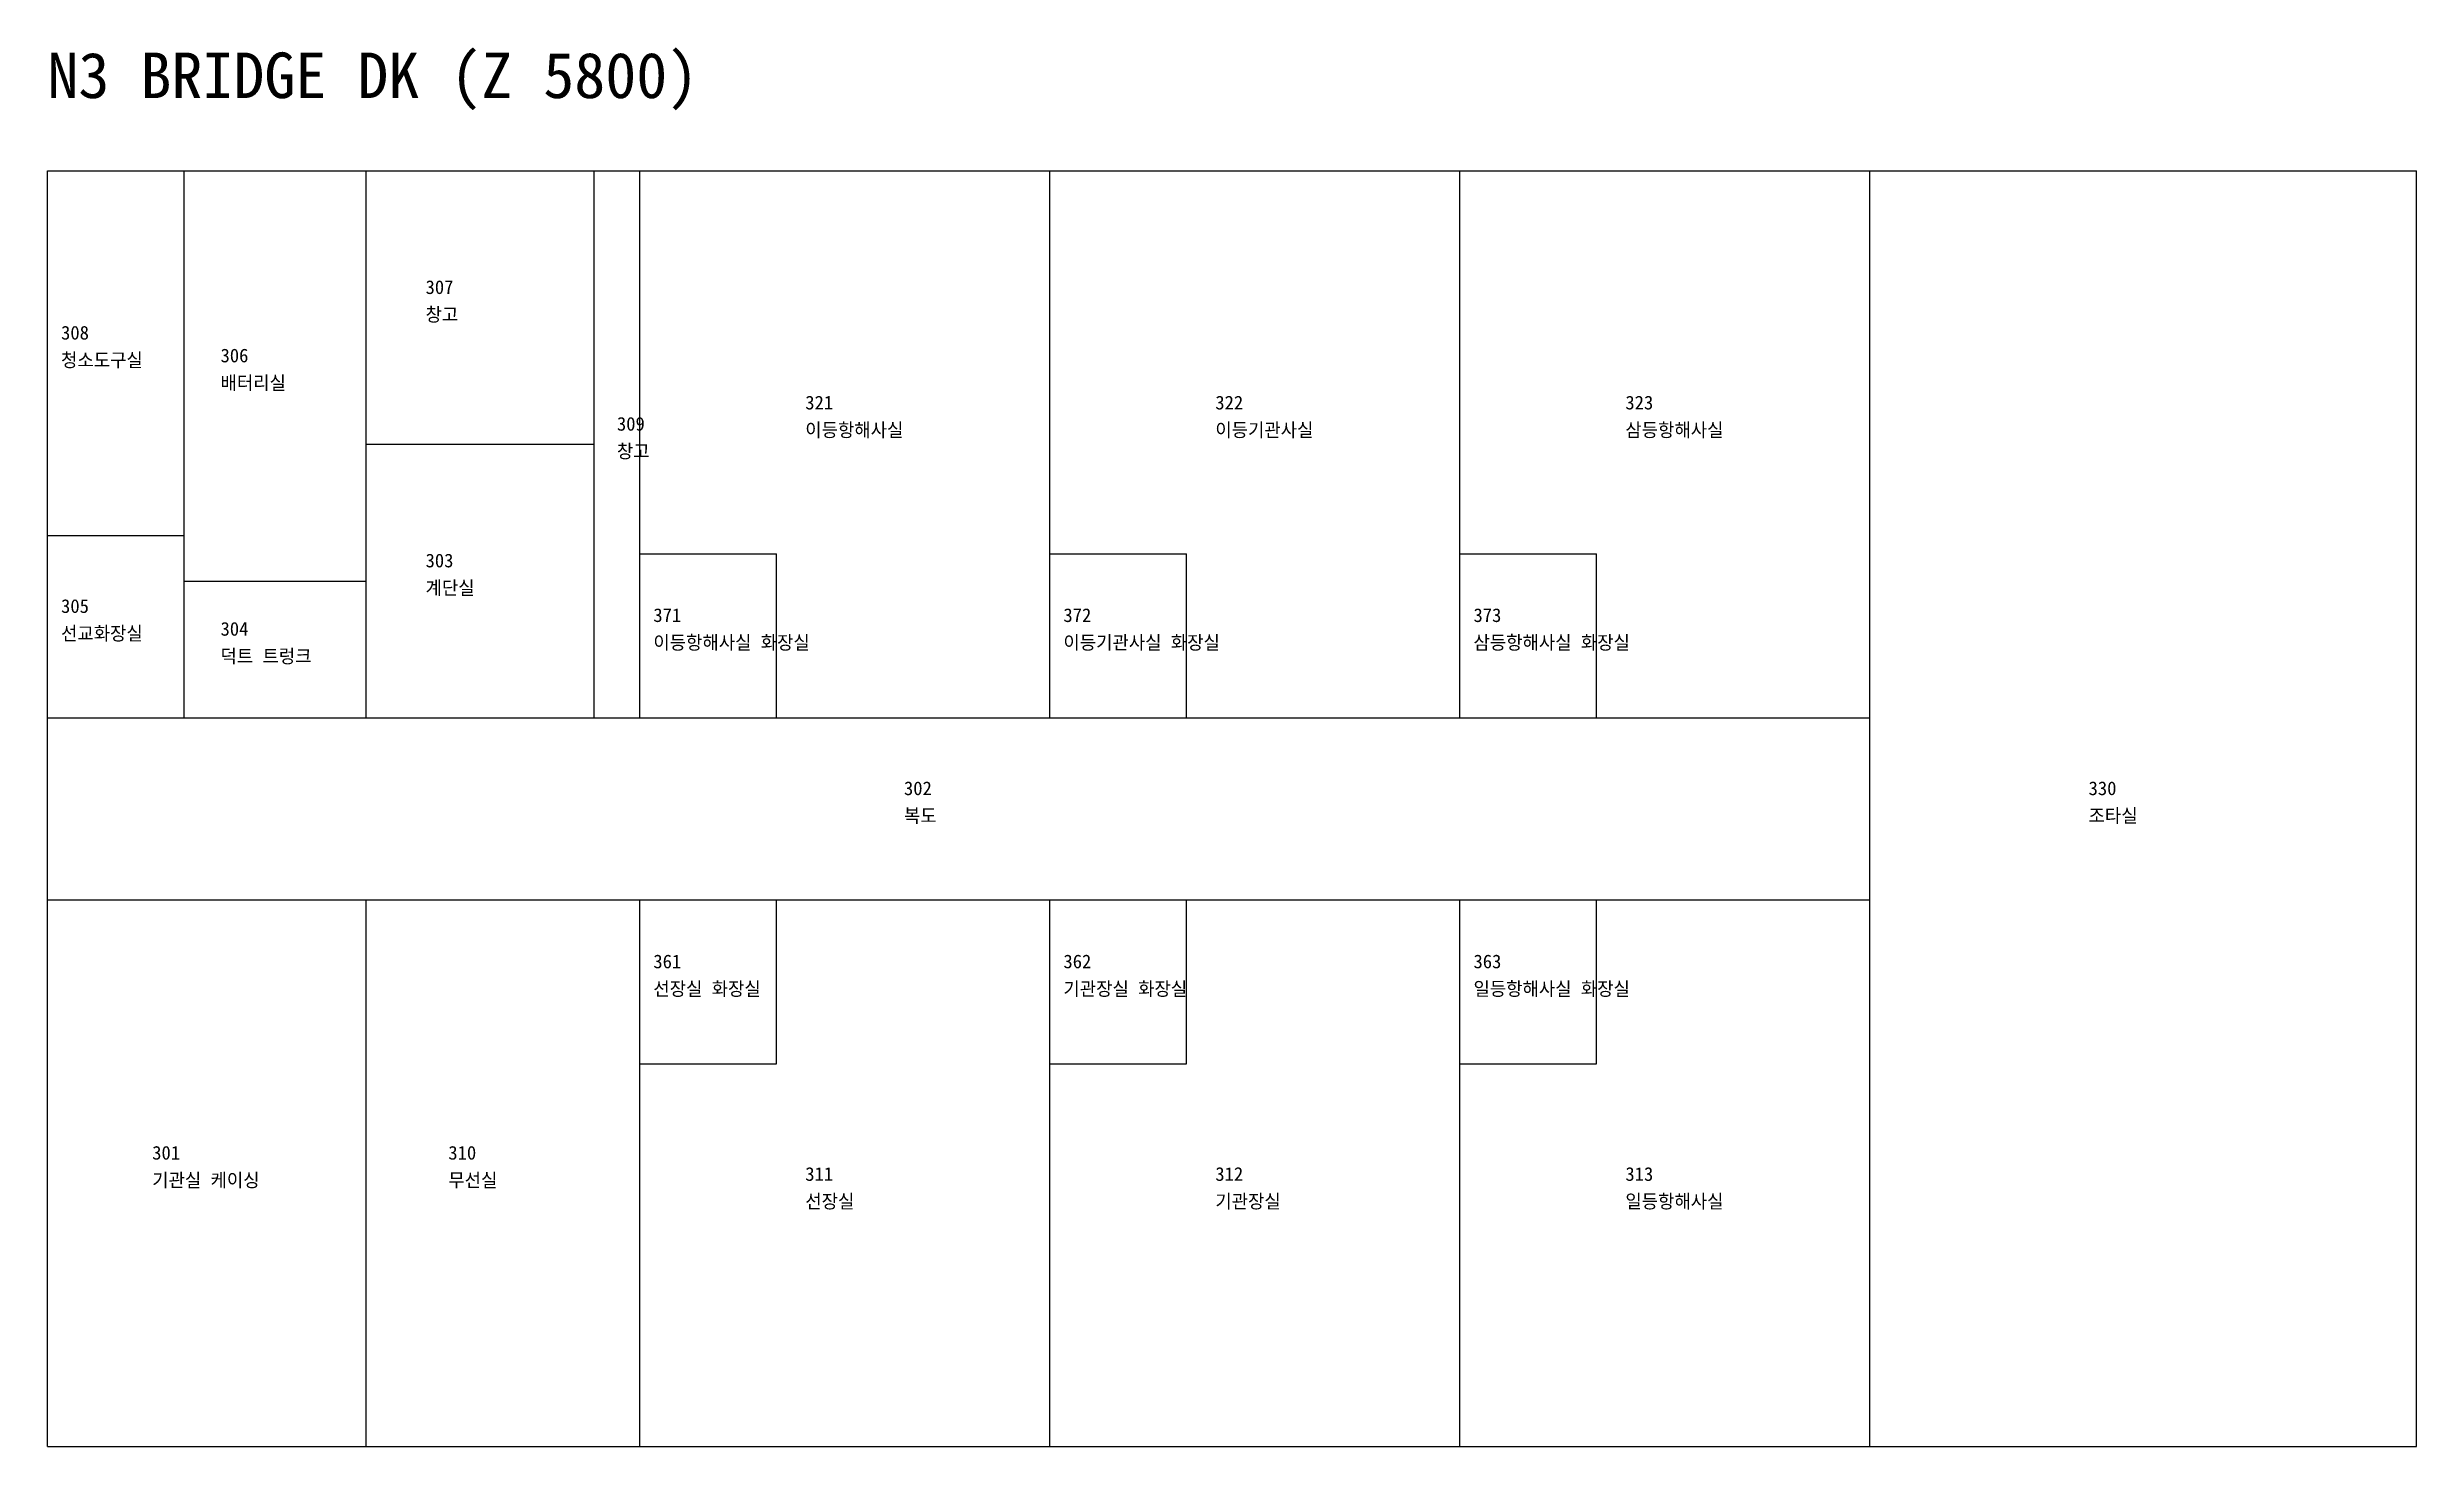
# Model space of a CAD drawing. Header units: millimetres. Extents: x 0 to 26000, y 0 to 15356.
import ezdxf

# ---------------------------------------------------------------- set-up
doc = ezdxf.new("R2010")
doc.units = ezdxf.units.MM
for name, color, linetype in [('DECK_OUTLINE', 7, 'CONTINUOUS'), ('ROOM', 3, 'CONTINUOUS'), ('ROOM_NAME', 5, 'CONTINUOUS'), ('ROOM_NO', 1, 'CONTINUOUS'), ('TITLE', 2, 'CONTINUOUS')]:
    doc.layers.add(name, color=color, linetype=linetype)

msp = doc.modelspace()

# ---------------------------------------------------------------- linework, layer by layer
at = {"layer": 'DECK_OUTLINE'}
for p, q in [((0, 14000), (26000, 14000)), ((0, 0), (0, 14000)), ((26000, 0), (26000, 14000)), ((0, 0), (26000, 0))]:
    msp.add_line(p, q, dxfattribs=at)
at = {"layer": 'ROOM'}
for p, q in [((1500, 8000), (1500, 14000)), ((3500, 8000), (3500, 14000)), ((6000, 8000), (6000, 14000)), ((6500, 8000), (6500, 14000)), ((11000, 8000), (11000, 14000)), ((15500, 8000), (15500, 14000)), ((20000, 0), (20000, 14000)), ((3500, 11000), (6000, 11000)), ((0, 10000), (1500, 10000)), ((6500, 9800), (8000, 9800)), ((8000, 8000), (8000, 9800)), ((11000, 9800), (12500, 9800)), ((12500, 8000), (12500, 9800)), ((15500, 9800), (17000, 9800)), ((17000, 8000), (17000, 9800)), ((1500, 9500), (3500, 9500)), ((0, 8000), (20000, 8000)), ((0, 6000), (20000, 6000)), ((3500, 0), (3500, 6000)), ((6500, 0), (6500, 6000)), ((8000, 4200), (8000, 6000)), ((11000, 0), (11000, 6000)), ((12500, 4200), (12500, 6000)), ((15500, 0), (15500, 6000)), ((17000, 4200), (17000, 6000)), ((6500, 4200), (8000, 4200)), ((11000, 4200), (12500, 4200)), ((15500, 4200), (17000, 4200))]:
    msp.add_line(p, q, dxfattribs=at)

# ---------------------------------------------------------------- texts
at = {"layer": 'ROOM_NAME'}
for s, p in [('창고', (4150, 12350)), ('청소도구실', (150, 11850)), ('배터리실', (1900, 11600)), ('이등항해사실', (8317, 11083)), ('이등기관사실', (12817, 11083)), ('삼등항해사실', (17317, 11083)), ('창고', (6250, 10850)), ('계단실', (4150, 9350)), ('선교화장실', (150, 8850)), ('이등항해사실 화장실', (6650, 8750)), ('이등기관사실 화장실', (11150, 8750)), ('삼등항해사실 화장실', (15650, 8750)), ('덕트 트렁크', (1900, 8600)), ('복도', (9400, 6850)), ('조타실', (22400, 6850)), ('선장실 화장실', (6650, 4950)), ('기관장실 화장실', (11150, 4950)), ('일등항해사실 화장실', (15650, 4950)), ('기관실 케이싱', (1150, 2850)), ('무선실', (4400, 2850)), ('선장실', (8317, 2617)), ('기관장실', (12817, 2617)), ('일등항해사실', (17317, 2617))]:
    msp.add_text(s, height=150, dxfattribs=at).set_placement(p)
at = {"layer": 'ROOM_NO'}
for s, p in [('307', (4150, 12650)), ('308', (150, 12150)), ('306', (1900, 11900)), ('321', (8317, 11383)), ('322', (12817, 11383)), ('323', (17317, 11383)), ('309', (6250, 11150)), ('303', (4150, 9650)), ('305', (150, 9150)), ('371', (6650, 9050)), ('372', (11150, 9050)), ('373', (15650, 9050)), ('304', (1900, 8900)), ('302', (9400, 7150)), ('330', (22400, 7150)), ('361', (6650, 5250)), ('362', (11150, 5250)), ('363', (15650, 5250)), ('301', (1150, 3150)), ('310', (4400, 3150)), ('311', (8317, 2917)), ('312', (12817, 2917)), ('313', (17317, 2917))]:
    msp.add_text(s, height=150, dxfattribs=at).set_placement(p)
at = {"layer": 'TITLE'}
msp.add_text('N3 BRIDGE DK (Z 5800)', height=500, dxfattribs=at).set_placement((0, 14800))

doc.saveas('drawing.dxf')
